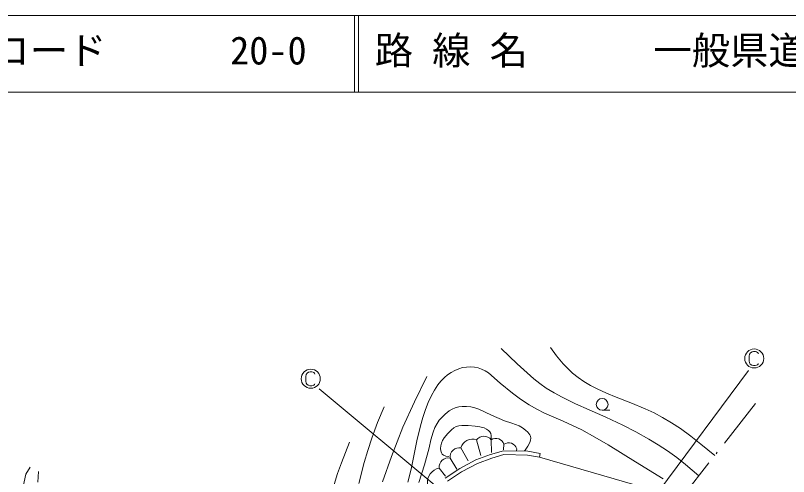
# Model space of a CAD drawing. Units: millimetres, scale not verified. Extents: x 61214 to 701214, y 6682 to 366682.
# Drawn here: x 154727 to 255575, y 306493 to 366682 of the extents above; entities that cross this region are included whole.
import ezdxf
from ezdxf.enums import TextEntityAlignment as Align

# ---------------------------------------------------------------- set-up
doc = ezdxf.new("R2010")
doc.units = ezdxf.units.MM
doc.header["$LTSCALE"] = 1000
doc.linetypes.add('DASHED', pattern=[7.5, 6, -1.5])
doc.linetypes.add('LONG_DASHED_DOTTED', pattern=[15.25, 12, -1.5, 0.25, -1.5])
doc.layers.add('S-SUV', color=7, linetype='Continuous', lineweight=13)
doc.styles.add('ＭＳ ゴシック', font='')
doc.styles.get('ＭＳ ゴシック').set_extended_font_data('MS Gothic')

msp = doc.modelspace()

# ---------------------------------------------------------------- linework, layer by layer
at = {"layer": 'S-SUV'}
for p, q in [((701214, 366682), (61214, 366682)), ((198964, 366682), (198964, 356682)), ((199464, 366682), (199464, 356682)), ((61214, 356682), (701214, 356682)), ((218078, 323193), (220190, 321204)), ((224506, 323340), (225318, 322259)), ((250814, 322776), (250614, 322639)), ((251008, 322814), (250814, 322776)), ((251252, 322814), (251008, 322814)), ((251396, 322776), (251252, 322814)), ((251514, 322707), (251396, 322776)), ((225318, 322259), (226173, 321219)), ((250496, 322464), (250446, 322214)), ((250446, 322214), (250446, 321601)), ((250614, 322639), (250496, 322464)), ((251602, 322620), (251514, 322707)), ((251652, 322501), (251602, 322620)), ((212554, 320564), (213063, 320707)), ((213063, 320707), (213584, 320791)), ((213584, 320791), (214092, 320812)), ((214092, 320812), (214608, 320773)), ((214608, 320773), (215071, 320679)), ((220190, 321204), (222350, 319252)), ((226173, 321219), (226769, 320590)), ((250446, 321601), (250496, 321339)), ((250496, 321339), (250589, 321182)), ((250589, 321182), (250771, 321051)), ((250771, 321051), (250996, 321001)), ((250996, 321001), (251233, 321001)), ((251233, 321001), (251414, 321020)), ((251414, 321020), (251508, 321076)), ((251508, 321076), (251596, 321157)), ((251596, 321157), (251633, 321245)), ((192643, 319817), (192593, 319567)), ((192762, 319992), (192643, 319817)), ((192962, 320130), (192762, 319992)), ((193155, 320167), (192962, 320130)), ((193399, 320167), (193155, 320167)), ((193543, 320130), (193399, 320167)), ((193662, 320061), (193543, 320130)), ((193749, 319973), (193662, 320061)), ((193799, 319855), (193749, 319973)), ((210677, 319426), (211091, 319781)), ((211091, 319781), (211552, 320095)), ((211552, 320095), (212036, 320355)), ((212036, 320355), (212554, 320564)), ((215071, 320679), (215523, 320526)), ((215523, 320526), (215984, 320295)), ((215984, 320295), (216414, 320010)), ((216414, 320010), (217969, 318664)), ((226769, 320590), (227410, 320001)), ((227410, 320001), (228130, 319425)), ((250356, 320345), (238649, 304582)), ((192593, 319567), (192593, 318955)), ((192593, 318955), (192643, 318692)), ((192643, 318692), (192737, 318536)), ((208383, 319541), (206797, 316244)), ((209841, 318457), (210235, 318960)), ((210235, 318960), (210677, 319426)), ((222350, 319252), (223142, 318628)), ((228130, 319425), (228888, 318896)), ((228888, 318896), (229729, 318385)), ((192737, 318536), (192918, 318405)), ((192918, 318405), (193143, 318355)), ((193143, 318355), (193380, 318355)), ((193380, 318355), (193562, 318373)), ((193562, 318373), (193655, 318430)), ((193655, 318430), (193743, 318511)), ((193743, 318511), (193780, 318598)), ((209682, 305160), (194328, 317936)), ((209007, 317071), (209398, 317779)), ((209398, 317779), (209841, 318457)), ((217969, 318664), (219553, 317371)), ((223142, 318628), (223978, 318047)), ((223978, 318047), (224992, 317426)), ((229729, 318385), (230606, 317922)), ((230606, 317922), (231834, 317365)), ((208577, 316166), (209007, 317071)), ((219553, 317371), (220615, 316604)), ((224992, 317426), (226047, 316851)), ((226047, 316851), (227782, 316003)), ((231834, 317365), (233096, 316858)), ((233096, 316858), (235005, 316129)), ((206797, 316244), (205268, 312926)), ((208209, 315252), (208577, 316166)), ((220615, 316604), (221727, 315875)), ((221727, 315875), (222726, 315304)), ((227782, 316003), (229549, 315206)), ((235005, 316129), (236888, 315346)), ((202805, 315603), (201972, 313557)), ((207852, 314186), (208209, 315252)), ((210328, 314213), (210797, 314655)), ((210797, 314655), (211308, 315051)), ((211308, 315051), (211691, 315286)), ((211691, 315286), (212101, 315466)), ((212101, 315466), (212546, 315581)), ((212546, 315581), (213005, 315638)), ((213005, 315638), (213561, 315640)), ((213561, 315640), (214120, 315581)), ((214120, 315581), (214655, 315466)), ((214655, 315466), (215174, 315292)), ((215174, 315292), (216848, 314495)), ((222726, 315304), (223752, 314788)), ((223752, 314788), (226184, 313718)), ((229549, 315206), (231758, 314227)), ((231263, 315147), (232258, 315147)), ((236888, 315346), (238031, 314804)), ((238031, 314804), (239149, 314207)), ((207551, 313094), (207852, 314186)), ((209733, 313429), (210003, 313836)), ((210003, 313836), (210328, 314213)), ((216848, 314495), (218537, 313757)), ((218537, 313757), (219483, 313457)), ((226184, 313718), (228590, 312593)), ((231758, 314227), (233951, 313189)), ((239149, 314207), (240323, 313504)), ((201972, 313557), (201195, 311493)), ((205268, 312926), (204504, 311038)), ((207095, 311149), (207551, 313094)), ((209224, 312295), (209452, 312876)), ((209452, 312876), (209733, 313429)), ((211606, 312598), (211906, 312839)), ((211906, 312839), (212233, 313022)), ((212233, 313022), (212575, 313128)), ((212575, 313128), (212945, 313177)), ((212945, 313177), (213772, 313159)), ((213772, 313159), (214715, 313074)), ((214715, 313074), (215308, 312981)), ((215308, 312981), (215853, 312836)), ((215853, 312836), (216174, 312698)), ((216174, 312698), (216448, 312515)), ((219483, 313457), (220429, 313093)), ((220429, 313093), (220856, 312856)), ((220856, 312856), (221261, 312561)), ((233951, 313189), (235661, 312320)), ((240323, 313504), (241467, 312748)), ((241467, 312748), (242830, 311765)), ((208927, 311270), (209224, 312295)), ((210665, 311562), (211111, 312099)), ((211111, 312099), (211606, 312598)), ((216448, 312515), (216610, 312343)), ((216610, 312343), (216726, 312131)), ((216726, 312131), (216783, 311867)), ((216783, 311867), (216782, 311571)), ((221261, 312561), (221557, 312280)), ((221557, 312280), (221809, 311956)), ((221809, 311956), (221905, 311749)), ((221905, 311749), (221942, 311521)), ((228590, 312593), (230327, 311645)), ((230327, 311645), (232034, 310644)), ((235661, 312320), (237354, 311391)), ((242830, 311765), (244155, 310737)), ((197765, 309644), (198301, 310993)), ((201195, 311493), (200677, 309908)), ((204504, 311038), (203795, 309127)), ((206699, 309191), (207095, 311149)), ((208693, 310248), (208927, 311270)), ((210200, 310512), (210284, 310847)), ((210284, 310847), (210444, 311213)), ((210444, 311213), (210665, 311562)), ((214872, 311272), (215414, 309226)), ((216775, 311468), (216767, 311364)), ((216782, 311571), (216775, 311468)), ((216792, 311293), (216813, 309644)), ((218451, 310708), (218399, 309999)), ((221811, 310941), (221570, 310476)), ((221909, 311236), (221811, 310941)), ((221942, 311521), (221909, 311236)), ((232034, 310644), (235597, 308412)), ((237354, 311391), (238589, 310651)), ((238589, 310651), (239789, 309860)), ((244155, 310737), (245061, 309999)), ((197249, 308300), (197765, 309644)), ((200677, 309908), (200216, 308305)), ((208072, 308008), (208693, 310248)), ((210175, 310153), (210200, 310512)), ((210206, 309855), (210175, 310153)), ((210294, 309585), (210206, 309855)), ((212847, 310228), (213766, 308559)), ((216697, 309377), (218376, 309853)), ((218376, 309853), (221565, 309798)), ((220110, 310124), (220068, 309894)), ((221205, 309947), (221116, 309829)), ((221286, 310057), (221205, 309947)), ((221570, 310476), (221286, 310057)), ((221565, 309798), (223169, 309499)), ((239789, 309860), (240989, 308984)), ((245061, 309999), (245956, 309250)), ((203795, 309127), (202604, 305823)), ((206342, 307460), (206699, 309191)), ((210409, 309411), (210294, 309585)), ((210561, 309289), (210409, 309411)), ((210882, 309164), (210561, 309289)), ((211239, 309092), (210882, 309164)), ((211428, 308913), (212305, 307473)), ((212675, 307530), (214792, 308670)), ((214792, 308670), (216697, 309377)), ((216852, 308902), (214998, 308213)), ((218442, 309352), (216852, 308902)), ((221514, 309299), (218442, 309352)), ((223077, 309008), (221514, 309299)), ((223169, 309499), (223077, 309008)), ((223077, 309008), (238203, 304637)), ((240989, 308984), (242153, 308059)), ((196743, 306870), (197249, 308300)), ((200216, 308305), (199530, 305589)), ((207366, 305697), (208072, 308008)), ((210009, 307599), (210844, 306534)), ((214998, 308213), (212932, 307100)), ((235597, 308412), (239218, 306214)), ((242153, 308059), (243020, 307336)), ((157734, 307164), (157626, 305756)), ((196297, 305433), (196743, 306870)), ((205929, 305755), (206342, 307460)), ((210796, 306277), (212675, 307530)), ((212932, 307100), (211105, 305882)), ((243020, 307336), (243879, 306603))]:
    msp.add_line(p, q, dxfattribs=at)
at = {"layer": 'S-SUV', "linetype": 'LONG_DASHED_DOTTED'}
msp.add_line((228375, 286839), (251264, 316016), dxfattribs=at)
at = {"layer": 'S-SUV', "linetype": 'DASHED'}
for p, q in [((156661, 307727), (156093, 306796)), ((156093, 306796), (155576, 304418))]:
    msp.add_line(p, q, dxfattribs=at)
at = {"layer": 'S-SUV'}
for centre, radius in [((251102, 321907), 1244), ((193249, 319261), 1244), ((231263, 315912), 765)]:
    msp.add_circle(centre, radius, dxfattribs=at)
for centre, radius, start, end in [((215840, 310562), 1200, 37.49265, 143.75287), ((214339, 309820), 1547, 69.85984, 164.67911), ((217402, 310378), 1099, 17.46757, 123.72778), ((219061, 309794), 1099, 17.46757, 123.72778), ((212631, 309039), 1209, 79.6841, 185.94431), ((211212, 307724), 1209, 79.6841, 185.94431), ((210393, 305718), 1919, 101.5574, 186.18372)]:
    msp.add_arc(centre, radius, start, end, dxfattribs=at)

# ---------------------------------------------------------------- texts
at = {"layer": 'S-SUV', "style": 'ＭＳ ゴシック'}
for s, p in [('図面コード', (141594, 359182)), ('路 線 名', (201594, 359182)), ('一般県道北中山岩国線', (237948, 359182)), ('20-0', (182735, 359182))]:
    msp.add_text(s, height=3666, dxfattribs=at).set_placement(p, align=Align.BOTTOM_LEFT)

doc.saveas('drawing.dxf')
